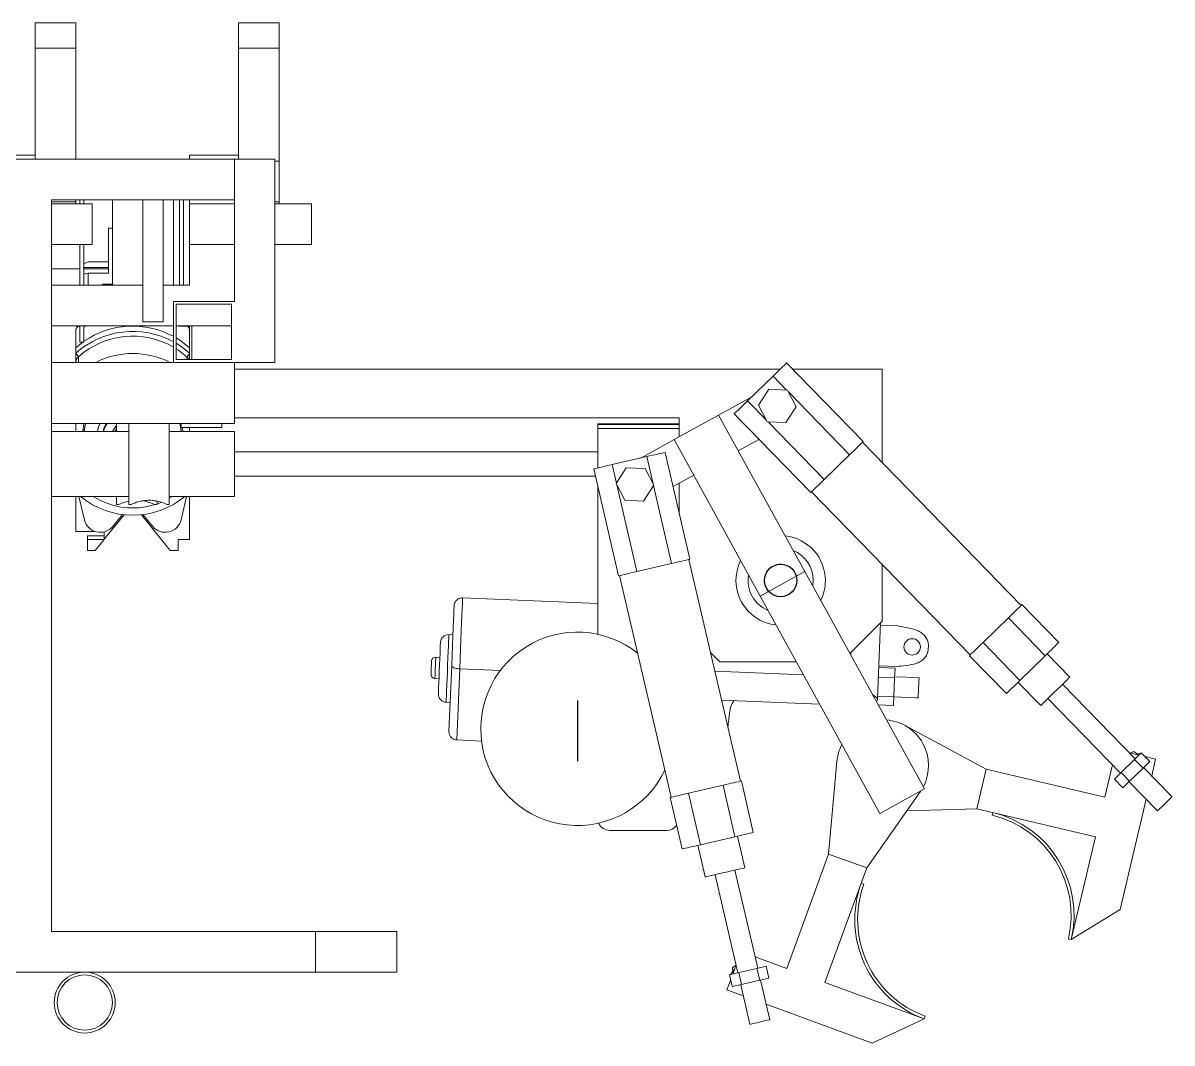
# Model space of a CAD drawing. Header units: millimetres. Extents: x 0 to 1189, y 0 to 841.
# Drawn here: x 569.3 to 625.8, y 192.2 to 242.4 of the extents above; entities that cross this region are included whole.
import ezdxf

# ---------------------------------------------------------------- set-up
doc = ezdxf.new("R2010")
doc.units = ezdxf.units.MM
doc.linetypes.add('CENTERX2', pattern=[20.32, 12.7, -2.54, 2.54, -2.54])

msp = doc.modelspace()

# ---------------------------------------------------------------- linework, layer by layer
at = {"color": 7, "linetype": 'Continuous', "lineweight": 15}
for p, q in [((571.856, 242.382), (569.856, 242.382)), ((581.856, 242.382), (579.856, 242.382)), ((571.856, 241.15), (569.856, 241.15)), ((569.856, 241.15), (569.856, 235.882)), ((571.856, 241.15), (571.856, 235.682)), ((581.856, 241.15), (579.856, 241.15)), ((579.856, 241.15), (579.856, 235.882)), ((581.856, 241.15), (581.856, 235.582)), ((569.856, 235.882), (567.456, 235.882)), ((569.856, 235.682), (569.856, 235.882)), ((579.856, 235.882), (577.456, 235.882)), ((577.456, 235.882), (577.456, 235.682)), ((579.856, 235.682), (579.856, 235.882)), ((545.656, 235.682), (579.656, 235.682)), ((579.656, 233.682), (579.656, 235.682)), ((579.656, 235.682), (581.656, 235.682)), ((581.656, 235.682), (581.656, 225.682)), ((581.856, 235.582), (581.656, 235.582)), ((581.856, 235.582), (581.856, 233.582)), ((570.656, 233.682), (579.656, 233.682)), ((570.656, 197.682), (570.656, 233.682)), ((571.856, 233.582), (570.656, 233.582)), ((571.856, 233.682), (571.856, 233.582)), ((571.856, 233.582), (571.856, 233.482)), ((572.056, 233.482), (572.056, 233.682)), ((572.256, 233.482), (572.256, 233.682)), ((573.656, 233.682), (573.656, 229.482)), ((575.156, 233.682), (575.156, 227.682)), ((576.156, 227.682), (576.156, 233.682)), ((576.656, 233.682), (576.656, 229.482)), ((576.956, 233.682), (576.956, 229.482)), ((577.456, 233.682), (577.456, 233.482)), ((579.656, 233.682), (579.656, 228.682)), ((581.856, 233.582), (581.656, 233.582)), ((581.856, 233.582), (581.856, 233.482)), ((572.656, 233.482), (570.656, 233.482)), ((572.656, 233.482), (572.656, 231.482)), ((577.456, 233.482), (579.656, 233.482)), ((577.456, 233.482), (577.456, 231.482)), ((583.456, 233.482), (581.656, 233.482)), ((583.456, 233.482), (583.456, 231.482)), ((573.656, 232.282), (573.456, 232.282)), ((573.456, 230.071), (573.456, 232.282)), ((572.656, 231.482), (570.656, 231.482)), ((572.056, 229.482), (572.056, 231.482)), ((572.256, 229.482), (572.256, 231.482)), ((579.656, 231.482), (577.456, 231.482)), ((577.456, 229.482), (577.456, 231.482)), ((583.456, 231.482), (581.656, 231.482)), ((572.056, 230.286), (570.656, 230.286)), ((572.456, 230.626), (572.256, 230.537)), ((573.456, 230.358), (572.256, 230.358)), ((573.456, 230.286), (572.256, 230.286)), ((573.456, 230.626), (572.456, 230.626)), ((572.256, 230.018), (572.456, 230.071)), ((573.456, 230.071), (572.456, 230.071)), ((572.456, 230.071), (572.456, 229.482)), ((575.156, 229.482), (570.656, 229.482)), ((573.149, 229.482), (573.171, 229.534)), ((573.171, 229.534), (573.171, 229.482)), ((573.171, 229.534), (573.656, 229.534)), ((577.456, 229.482), (576.156, 229.482)), ((576.656, 225.682), (576.656, 228.682)), ((576.656, 228.682), (579.656, 228.682)), ((576.796, 228.542), (579.516, 228.542)), ((576.796, 225.822), (576.796, 228.542)), ((579.516, 228.542), (579.516, 225.822)), ((576.656, 227.482), (570.656, 227.482)), ((571.856, 227.269), (571.856, 227.288)), ((571.856, 227.288), (571.856, 226.615)), ((572.056, 226.682), (572.056, 227.482)), ((572.256, 227.482), (572.256, 226.682)), ((572.326, 227.468), (572.256, 227.468)), ((576.156, 227.682), (575.156, 227.682)), ((579.516, 227.482), (576.796, 227.482)), ((576.985, 227.468), (577.255, 227.468)), ((577.455, 227.288), (577.455, 227.269)), ((577.456, 226.404), (577.455, 227.288)), ((577.456, 227.482), (577.456, 226.173)), ((577.556, 227.482), (577.556, 225.822)), ((571.856, 226.404), (571.856, 227.269)), ((571.856, 226.73), (571.856, 226.73)), ((571.856, 226.615), (571.856, 226.73)), ((577.456, 226.404), (577.455, 227.269)), ((571.856, 226.404), (572.205, 226.682)), ((571.856, 226.404), (571.856, 226.615)), ((571.856, 226.175), (571.856, 226.615)), ((571.856, 226.615), (571.856, 226.615)), ((571.856, 226.14), (571.856, 226.403)), ((572.256, 226.682), (572.056, 226.682)), ((577.456, 226.14), (577.456, 226.403)), ((576.656, 225.682), (570.656, 225.682)), ((576.656, 225.682), (581.656, 225.682)), ((579.516, 225.822), (576.796, 225.822)), ((579.656, 225.682), (579.656, 222.682)), ((610.594, 221.784), (606.827, 225.653)), ((579.656, 225.351), (606.516, 225.351)), ((607.121, 225.351), (611.537, 225.351)), ((611.537, 220.744), (611.537, 225.351)), ((604.913, 223.79), (606.162, 225.006)), ((606.832, 224.318), (606.162, 225.006)), ((605.113, 223.985), (603.483, 223.087)), ((605.949, 224.358), (605.451, 223.58)), ((606.872, 224.316), (605.949, 224.358)), ((607.297, 223.496), (606.872, 224.316)), ((609.929, 221.137), (606.916, 224.231)), ((605.832, 222.845), (604.913, 223.79)), ((605.451, 223.58), (605.876, 222.76)), ((606.799, 222.718), (607.297, 223.496)), ((579.656, 222.951), (601.537, 222.951)), ((603.483, 223.087), (601.293, 221.881)), ((601.537, 222.629), (601.537, 222.951)), ((607.724, 215.388), (603.483, 223.087)), ((608.015, 219.273), (604.247, 223.142)), ((605.876, 222.76), (606.799, 222.718)), ((579.656, 222.682), (570.656, 222.682)), ((574.456, 222.282), (570.656, 222.282)), ((571.856, 222.282), (571.856, 222.682)), ((571.856, 222.282), (571.856, 222.682)), ((571.856, 222.282), (571.856, 222.682)), ((573.856, 222.682), (573.856, 222.282)), ((574.456, 222.682), (574.456, 220.682)), ((576.456, 222.682), (576.456, 220.682)), ((579.656, 222.282), (576.456, 222.282)), ((577.041, 222.282), (576.973, 222.682)), ((577.033, 222.482), (577.033, 222.682)), ((579.033, 222.482), (577.033, 222.482)), ((577.456, 222.482), (577.456, 222.282)), ((577.456, 222.282), (577.456, 222.482)), ((577.456, 222.282), (577.456, 222.482)), ((579.033, 222.482), (579.033, 222.682)), ((579.656, 222.282), (579.656, 220.682)), ((597.537, 222.651), (598.537, 222.651)), ((597.537, 222.629), (597.537, 222.651)), ((597.537, 222.629), (601.537, 222.629)), ((597.537, 222.429), (597.537, 222.629)), ((597.537, 222.429), (601.537, 222.429)), ((597.537, 220.485), (597.537, 222.429)), ((598.537, 222.651), (601.537, 222.651)), ((601.537, 222.429), (601.537, 222.629)), ((601.537, 222.015), (601.537, 222.429)), ((608.68, 219.921), (605.917, 222.758)), ((601.293, 221.881), (599.65, 220.976)), ((605.534, 214.182), (601.293, 221.881)), ((605.462, 221.894), (604.448, 221.335)), ((618.371, 213.725), (610.558, 221.75)), ((597.537, 221.282), (579.656, 221.282)), ((602.07, 215.994), (600.849, 221.254)), ((608.68, 219.921), (609.929, 221.137)), ((574.456, 220.682), (574.456, 218.682)), ((576.456, 220.682), (576.456, 218.682)), ((579.656, 220.682), (579.656, 219.082)), ((598.246, 220.65), (599.945, 221.045)), ((598.457, 219.741), (598.246, 220.65)), ((598.942, 220.499), (598.444, 219.721)), ((599.865, 220.457), (598.942, 220.499)), ((600.257, 219.699), (599.945, 221.045)), ((579.656, 220.082), (597.425, 220.082)), ((598.564, 215.18), (597.342, 220.44)), ((600.29, 219.636), (599.865, 220.457)), ((602.258, 220.129), (601.24, 219.569)), ((597.537, 212.301), (597.537, 219.6)), ((598.444, 219.721), (598.869, 218.9)), ((599.468, 215.39), (598.477, 219.657)), ((599.792, 218.858), (600.29, 219.636)), ((601.166, 215.784), (600.276, 219.616)), ((601.537, 218.29), (601.537, 219.732)), ((570.656, 219.082), (574.456, 219.082)), ((571.856, 217.362), (571.856, 219.082)), ((572.276, 217.934), (572.004, 219.082)), ((573.856, 219.082), (573.856, 218.682)), ((575.856, 218.835), (575.856, 218.682)), ((576.456, 219.082), (579.656, 219.082)), ((577.035, 217.934), (577.308, 219.082)), ((577.456, 219.082), (577.456, 216.968)), ((598.869, 218.9), (599.792, 218.858)), ((608.05, 219.308), (615.864, 211.283)), ((573.856, 218.682), (573.956, 218.682)), ((574.456, 218.682), (574.567, 218.682)), ((575.744, 218.682), (575.856, 218.682)), ((576.356, 218.682), (576.456, 218.682)), ((574.228, 218.181), (573.256, 216.979)), ((573.674, 217.608), (574.154, 218.19)), ((576.502, 216.427), (575.084, 218.181)), ((575.638, 217.608), (575.157, 218.19)), ((571.856, 217.362), (572.791, 217.362)), ((572.423, 217.146), (572.423, 216.968)), ((573.247, 217.146), (572.423, 217.146)), ((573.247, 217.146), (573.247, 216.968)), ((573.256, 216.979), (573.256, 217.343)), ((572.423, 216.968), (573.247, 216.968)), ((572.423, 216.427), (572.423, 216.968)), ((573.247, 216.968), (572.81, 216.427)), ((577.456, 216.968), (576.888, 216.968)), ((576.888, 216.968), (576.888, 216.427)), ((572.81, 216.427), (572.423, 216.427)), ((576.888, 216.427), (576.502, 216.427)), ((604.555, 205.073), (602.022, 215.983)), ((599.468, 215.39), (601.166, 215.784)), ((611.537, 212.951), (611.537, 215.727)), ((598.612, 215.191), (601.146, 204.282)), ((605.534, 214.182), (607.724, 215.388)), ((613.614, 204.693), (607.724, 215.388)), ((608.137, 214.951), (608.114, 214.679)), ((605.836, 214.565), (605.948, 214.41)), ((590.889, 214.095), (597.537, 213.821)), ((611.424, 203.487), (605.534, 214.182)), ((620.221, 211.897), (618.407, 213.76)), ((609.943, 211.358), (611.537, 212.951)), ((611.456, 212.87), (611.302, 209.15)), ((612.31, 212.711), (611.45, 212.747)), ((616.493, 211.896), (617.742, 213.112)), ((619.556, 211.25), (617.742, 213.112)), ((590.413, 212.279), (590.213, 212.287)), ((613.811, 211.746), (613.803, 211.551)), ((618.307, 210.033), (616.493, 211.896)), ((589.767, 211.163), (589.567, 211.172)), ((603.085, 211.403), (603.537, 210.951)), ((603.537, 210.951), (607.313, 210.951)), ((617.642, 209.386), (615.828, 211.249)), ((618.307, 210.033), (619.556, 211.25)), ((620.764, 210.193), (619.648, 211.339)), ((590.217, 207.521), (590.351, 210.776)), ((590.744, 210.598), (590.6, 207.101)), ((590.744, 210.598), (592.741, 210.516)), ((612.164, 210.639), (611.365, 210.672)), ((612.228, 210.713), (611.368, 210.749)), ((612.164, 210.639), (612.144, 210.152)), ((589.524, 210.124), (589.724, 210.115)), ((612.144, 210.152), (611.345, 210.185)), ((612.144, 210.152), (612.106, 209.23)), ((613.246, 210.171), (612.147, 210.216)), ((613.346, 210.166), (613.246, 210.17)), ((618.215, 209.944), (619.331, 208.797)), ((623.98, 206.173), (620.406, 209.844)), ((612.106, 209.23), (611.307, 209.263)), ((612.106, 209.23), (612.088, 208.794)), ((612.106, 209.217), (613.205, 209.171)), ((590.076, 208.959), (590.276, 208.95)), ((608.461, 208.867), (603.628, 209.066)), ((612.088, 208.794), (611.338, 208.825)), ((613.205, 209.172), (613.305, 209.168)), ((619.689, 209.146), (623.263, 205.476)), ((612.625, 207.83), (616.65, 205.664)), ((590.6, 207.101), (591.819, 207.051)), ((624.164, 206.353), (623.697, 206.463)), ((623.742, 206.452), (623.907, 206.53)), ((623.907, 206.53), (624.162, 206.353)), ((623.952, 206.147), (624.283, 206.469)), ((624.247, 206.434), (624.061, 206.423)), ((624.283, 206.469), (624.702, 206.039)), ((609.305, 206.043), (608.897, 201.489)), ((622.489, 204.283), (622.868, 205.882)), ((623.291, 205.502), (623.952, 206.147)), ((623.952, 206.147), (624.371, 205.717)), ((624.371, 205.717), (624.702, 206.039)), ((624.988, 206.158), (624.466, 206.281)), ((624.794, 205.337), (624.988, 206.158)), ((616.65, 205.664), (616.19, 203.717)), ((616.65, 205.664), (622.489, 204.283)), ((622.96, 205.18), (623.291, 205.502)), ((623.291, 205.502), (623.709, 205.072)), ((623.709, 205.072), (624.371, 205.717)), ((625.794, 204.31), (624.398, 205.743)), ((602.001, 204.48), (603.7, 204.875)), ((604.288, 202.342), (603.7, 204.875)), ((605.192, 202.552), (604.604, 205.085)), ((611.424, 203.487), (613.614, 204.693)), ((622.96, 205.18), (623.378, 204.75)), ((623.378, 204.75), (623.709, 205.072)), ((623.682, 205.046), (625.077, 203.613)), ((601.685, 201.738), (601.097, 204.27)), ((602.589, 201.948), (602.001, 204.48)), ((610.776, 200.802), (613.403, 204.544)), ((613.403, 204.544), (613.439, 204.596)), ((623.239, 198.762), (624.521, 204.184)), ((616.19, 203.717), (612.752, 203.617)), ((622.029, 202.336), (616.19, 203.717)), ((616.936, 203.397), (616.969, 203.533)), ((598.137, 202.651), (600.937, 202.651)), ((602.464, 201.919), (602.826, 200.36)), ((602.589, 201.948), (604.288, 202.342)), ((604.775, 200.813), (604.413, 202.371)), ((620.832, 197.276), (622.029, 202.336)), ((608.897, 201.489), (606.836, 195.855)), ((608.897, 201.489), (610.776, 200.802)), ((608.714, 195.168), (610.776, 200.802)), ((603.313, 200.473), (604.435, 195.644)), ((605.409, 195.871), (604.288, 200.7)), ((610.632, 200.003), (610.501, 200.051)), ((620.832, 197.276), (623.239, 198.762)), ((583.656, 197.682), (570.656, 197.682)), ((583.656, 197.682), (583.656, 195.682)), ((587.656, 197.682), (583.656, 197.682)), ((587.656, 197.682), (587.656, 195.682)), ((620.832, 197.276), (620.696, 197.308)), ((606.836, 195.855), (605.28, 196.424)), ((583.656, 195.682), (541.656, 195.682)), ((587.656, 195.682), (583.656, 195.682)), ((604.472, 195.653), (604.022, 195.549)), ((604.071, 195.56), (604.277, 195.844)), ((604.333, 195.998), (604.174, 195.899)), ((604.174, 195.899), (604.181, 195.712)), ((604.182, 195.586), (604.345, 196.031)), ((605.372, 195.862), (604.472, 195.653)), ((604.608, 195.069), (604.472, 195.653)), ((605.822, 195.967), (605.372, 195.862)), ((605.508, 195.278), (605.372, 195.862)), ((605.957, 195.382), (605.822, 195.967)), ((603.895, 194.801), (604.079, 195.304)), ((604.158, 194.964), (604.022, 195.549)), ((604.608, 195.069), (604.158, 194.964)), ((604.571, 195.06), (605.023, 193.112)), ((605.508, 195.278), (604.608, 195.069)), ((605.957, 195.382), (605.508, 195.278)), ((605.997, 193.338), (605.545, 195.286)), ((613.598, 193.381), (608.714, 195.168)), ((604.699, 194.507), (603.895, 194.801)), ((611.032, 192.19), (605.821, 194.096)), ((613.598, 193.381), (611.032, 192.19)), ((613.598, 193.381), (613.646, 193.512)), ((605.974, 193.333), (605.997, 193.338))]:
    msp.add_line(p, q, dxfattribs=at)
at = {"color": 8, "linetype": 'Continuous', "lineweight": 15}
for p, q in [((577.156, 229.482), (577.156, 233.682)), ((572.326, 227.468), (572.326, 227.482)), ((576.985, 227.482), (576.985, 227.468)), ((577.255, 227.468), (577.255, 227.482)), ((571.989, 225.958), (571.989, 225.682)), ((577.322, 225.822), (577.322, 225.958)), ((572.207, 222.282), (572.245, 222.682)), ((573.77, 222.282), (573.856, 222.418)), ((577.098, 222.482), (577.126, 222.282)), ((576.456, 218.997), (576.598, 219.082)), ((575.856, 218.722), (576.047, 218.795)), ((609.989, 211.276), (609.994, 211.408)), ((603.299, 210.481), (607.672, 210.3))]:
    msp.add_line(p, q, dxfattribs=at)
at = {"color": 7, "linetype": 'CENTERX2'}
msp.add_line((596.537, 209.051), (596.537, 206.051), dxfattribs=at)
at = {"color": 7, "linetype": 'Continuous', "lineweight": 15, "flags": 128}
for points in [[(576.796, 226.884), (577.017, 226.745), (577.456, 226.404)], [(571.856, 226.403), (571.856, 226.403), (571.856, 226.403), (571.856, 226.403), (571.856, 226.403), (571.856, 226.403), (571.856, 226.403), (571.856, 226.403), (571.856, 226.404)], [(576.796, 226.621), (577.017, 226.482), (577.456, 226.14)], [(576.796, 226.354), (576.905, 226.283), (577.322, 225.958)], [(577.456, 226.404), (577.456, 226.403), (577.456, 226.403), (577.456, 226.403), (577.456, 226.403), (577.456, 226.403), (577.456, 226.403), (577.456, 226.403), (577.456, 226.403)], [(606.827, 225.653), (606.77, 225.598), (606.705, 225.535), (606.631, 225.463), (606.55, 225.384), (606.462, 225.298), (606.368, 225.206), (606.267, 225.109), (606.162, 225.006)], [(604.913, 223.79), (604.807, 223.687), (604.707, 223.589), (604.612, 223.497), (604.524, 223.411), (604.443, 223.332), (604.369, 223.261), (604.304, 223.197), (604.247, 223.142)], [(572.264, 222.282), (572.292, 222.493), (572.334, 222.682)], [(573.349, 222.682), (573.234, 222.426), (573.194, 222.282)], [(576.978, 222.682), (577.019, 222.493), (577.047, 222.282)], [(610.594, 221.784), (610.537, 221.729), (610.472, 221.666), (610.399, 221.594), (610.317, 221.515), (610.229, 221.43), (610.135, 221.337), (610.034, 221.24), (609.929, 221.137)], [(600.849, 221.254), (600.772, 221.237), (600.683, 221.216), (600.583, 221.193), (600.473, 221.167), (600.353, 221.139), (600.224, 221.11), (600.088, 221.078), (599.945, 221.045)], [(598.246, 220.65), (598.103, 220.617), (597.966, 220.585), (597.838, 220.555), (597.718, 220.527), (597.608, 220.502), (597.508, 220.479), (597.419, 220.458), (597.342, 220.44)], [(608.68, 219.921), (608.574, 219.818), (608.474, 219.72), (608.379, 219.628), (608.291, 219.542), (608.21, 219.463), (608.136, 219.392), (608.071, 219.328), (608.015, 219.273)], [(602.07, 215.994), (601.993, 215.977), (601.904, 215.956), (601.805, 215.933), (601.694, 215.907), (601.575, 215.879), (601.446, 215.849), (601.31, 215.818), (601.166, 215.784)], [(599.468, 215.39), (599.324, 215.357), (599.188, 215.325), (599.059, 215.295), (598.939, 215.267), (598.829, 215.242), (598.729, 215.219), (598.641, 215.198), (598.564, 215.18)], [(590.889, 214.095), (590.887, 214.06), (590.883, 213.954), (590.876, 213.779), (590.866, 213.54), (590.853, 213.241), (590.839, 212.888), (590.822, 212.489), (590.804, 212.051), (590.785, 211.583), (590.765, 211.096), (590.744, 210.598)], [(618.407, 213.76), (618.35, 213.705), (618.285, 213.641), (618.212, 213.57), (618.131, 213.491), (618.043, 213.405), (617.948, 213.313), (617.848, 213.215), (617.742, 213.112)], [(590.351, 210.776), (590.372, 211.276), (590.392, 211.758), (590.41, 212.21), (590.427, 212.619), (590.442, 212.976), (590.454, 213.27), (590.463, 213.493), (590.469, 213.641), (590.472, 213.708)], [(589.693, 209.375), (589.695, 209.412), (589.699, 209.52), (589.706, 209.693), (589.716, 209.921), (589.727, 210.191), (589.739, 210.487), (589.751, 210.792), (589.764, 211.088), (589.775, 211.358), (589.784, 211.586), (589.791, 211.759), (589.796, 211.867), (589.797, 211.904), (589.797, 211.904)], [(616.493, 211.896), (616.387, 211.793), (616.287, 211.696), (616.192, 211.603), (616.104, 211.518), (616.023, 211.439), (615.95, 211.367), (615.884, 211.304), (615.828, 211.249)], [(620.221, 211.897), (620.164, 211.842), (620.099, 211.778), (620.026, 211.707), (619.945, 211.628), (619.856, 211.542), (619.762, 211.45), (619.661, 211.352), (619.556, 211.25)], [(589.332, 210.332), (589.333, 210.356), (589.336, 210.427), (589.34, 210.532), (589.346, 210.656), (589.351, 210.78), (589.355, 210.885), (589.358, 210.955), (589.359, 210.98), (589.359, 210.98)], [(613.346, 210.166), (613.344, 210.121), (613.339, 210.011), (613.333, 209.852), (613.325, 209.667), (613.318, 209.482), (613.311, 209.323), (613.306, 209.213), (613.305, 209.168)], [(618.307, 210.033), (618.201, 209.93), (618.101, 209.833), (618.006, 209.741), (617.918, 209.655), (617.837, 209.576), (617.764, 209.504), (617.698, 209.441), (617.642, 209.386)], [(620.764, 210.193), (620.762, 210.191), (620.723, 210.152), (620.633, 210.065), (620.5, 209.935), (620.333, 209.773), (620.145, 209.59), (619.95, 209.4), (619.762, 209.217), (619.595, 209.055), (619.462, 208.925), (619.372, 208.838), (619.333, 208.799), (619.331, 208.797)], [(604.604, 205.085), (604.527, 205.067), (604.438, 205.046), (604.338, 205.023), (604.228, 204.997), (604.108, 204.97), (603.98, 204.94), (603.843, 204.908), (603.7, 204.875)], [(602.001, 204.48), (601.858, 204.447), (601.721, 204.415), (601.593, 204.386), (601.473, 204.358), (601.363, 204.332), (601.263, 204.309), (601.174, 204.288), (601.097, 204.27)], [(625.077, 203.613), (625.093, 203.628), (625.16, 203.694), (625.269, 203.799), (625.403, 203.93), (625.542, 204.065), (625.665, 204.185), (625.752, 204.27), (625.792, 204.309), (625.794, 204.31)], [(605.192, 202.552), (605.115, 202.534), (605.026, 202.514), (604.926, 202.49), (604.816, 202.465), (604.696, 202.437), (604.568, 202.407), (604.431, 202.375), (604.288, 202.342)], [(602.589, 201.948), (602.446, 201.914), (602.309, 201.883), (602.181, 201.853), (602.061, 201.825), (601.951, 201.799), (601.851, 201.776), (601.762, 201.756), (601.685, 201.738)], [(604.775, 200.813), (604.772, 200.812), (604.718, 200.8), (604.596, 200.771), (604.415, 200.729), (604.189, 200.677), (603.933, 200.617), (603.668, 200.556), (603.412, 200.496), (603.186, 200.444), (603.005, 200.402), (602.883, 200.373), (602.829, 200.361), (602.826, 200.36)], [(605.023, 193.112), (605.025, 193.112), (605.076, 193.124), (605.194, 193.152), (605.36, 193.19), (605.549, 193.234), (605.732, 193.277), (605.881, 193.311), (605.974, 193.333)]]:
    msp.add_lwpolyline(points, dxfattribs=at)
at = {"color": 8, "linetype": 'Continuous', "lineweight": 15, "flags": 128}
for points in [[(573.856, 222.573), (573.703, 222.369), (573.658, 222.282)], [(590.213, 212.287), (590.212, 212.251), (590.208, 212.143), (590.2, 211.969), (590.191, 211.736), (590.179, 211.455), (590.166, 211.137), (590.152, 210.797), (590.138, 210.449), (590.124, 210.109), (590.111, 209.791), (590.099, 209.509), (590.089, 209.277), (590.082, 209.103), (590.078, 208.995), (590.076, 208.959)], [(589.567, 211.172), (589.567, 211.163), (589.564, 211.093), (589.558, 210.963), (589.551, 210.791), (589.543, 210.599), (589.536, 210.414), (589.529, 210.26), (589.525, 210.159), (589.524, 210.124)], [(611.052, 209.344), (611.073, 209.328), (611.199, 209.23), (611.276, 209.17), (611.302, 209.15)]]:
    msp.add_lwpolyline(points, dxfattribs=at)
at = {"color": 7, "linetype": 'Continuous'}
msp.add_circle((606.537, 214.951), 0.8, dxfattribs=at)
at = {"color": 7, "linetype": 'Continuous', "lineweight": 15}
for centre, radius in [((613.008, 211.682), 0.404), ((572.295, 194.182), 1.5), ((572.295, 194.182), 1.36)]:
    msp.add_circle(centre, radius, dxfattribs=at)
for centre, radius, start, end in [((572.055, 227.288), 0.199, 102.5526, 179.8747), ((572.055, 227.268), 0.2, 89.8596, 179.8537), ((574.656, 223.251), 4.217, 61.6867, 124.6948), ((572.326, 227.668), 0.201, 269.9985, 292.2402), ((576.985, 227.668), 0.201, 247.7598, 270.0015), ((577.256, 227.268), 0.2, 0.1454, 90.1413), ((577.256, 227.288), 0.199, 0.0912, 77.4816), ((574.656, 222.989), 4.216, 61.6819, 131.6263), ((574.656, 222.957), 4.015, 60.1258, 131.6267), ((572.632, 226.567), 0.885, 208.7889, 223.4631), ((572.253, 225.661), 0.397, 131.6317, 176.8663), ((574.656, 222.102), 4.017, 63.0418, 116.9582), ((576.68, 226.567), 0.885, 316.5341, 331.2139), ((577.058, 225.66), 0.398, 24.0487, 48.3429), ((574.645, 221.86), 1.489, 146.4773, 163.5198), ((574.656, 222.172), 4.014, 230.3287, 309.6713), ((573.056, 218.119), 0.801, 193.306, 320.4368), ((576.255, 218.119), 0.801, 219.5632, 346.694), ((606.537, 214.951), 2.2, 0, 84.2215), ((606.537, 214.951), 1.6, 0, 67.4699), ((606.537, 214.951), 2.2, 153.4686, 264.2215), ((606.537, 214.951), 0.8, 15.0999, 208.8451), ((606.537, 214.951), 1.6, 170.2202, 247.4699), ((606.537, 214.951), 2.2, 333.4686, 0), ((590.197, 211.887), 0.4, 87.6385, 177.6385), ((596.537, 207.651), 4.756, 51.4781, 334.6696), ((589.559, 210.972), 0.2, 87.6385, 177.6385), ((589.532, 210.323), 0.2, 177.6385, 267.6385), ((613.25, 210.17), 0.00413, 172.7221, 182.3416), ((590.093, 209.358), 0.4, 177.6385, 267.6385), ((610.902, 209.166), 0.4, 331.7158, 357.6385), ((613.197, 209.172), 0.0077, 354.9575, 0.1063), ((611.555, 205.841), 2.259, 332.4494, 85.2407), ((611.555, 205.841), 2.259, 152.4494, 174.8858), ((598.137, 203.251), 0.6, 203.4479, 270), ((615.772, 198.473), 5.06, 346.6917, 76.6917), ((615.772, 198.473), 5.2, 346.6917, 76.6917), ((600.937, 203.251), 0.6, 270, 323.1633), ((615.384, 198.264), 5.2, 159.9043, 249.9043), ((615.384, 198.264), 5.06, 159.9043, 249.9043)]:
    msp.add_arc(centre, radius, start, end, dxfattribs=at)
at = {"color": 8, "linetype": 'Continuous', "lineweight": 15}
for centre, radius, start, end in [((574.641, 221.985), 1.743, 156.4251, 170.1877), ((574.656, 222.132), 3.615, 237.5097, 287.7035)]:
    msp.add_arc(centre, radius, start, end, dxfattribs=at)
at = {"color": 7, "linetype": 'Continuous', "lineweight": 15}
for points, knots in [([(569.856, 242.382), (569.856, 242.349), (569.856, 242.287), (569.856, 242), (569.856, 241.618), (569.856, 241.305), (569.856, 241.15)], [0, 0, 0, 0, 0.3224228, 0.6020333, 0.8032842, 1, 1, 1, 1]), ([(571.856, 242.382), (571.856, 242.349), (571.856, 242.287), (571.856, 242), (571.856, 241.618), (571.856, 241.305), (571.856, 241.15)], [0, 0, 0, 0, 0.3224228, 0.6020333, 0.8032842, 1, 1, 1, 1]), ([(579.856, 242.382), (579.856, 242.349), (579.856, 242.287), (579.856, 242), (579.856, 241.618), (579.856, 241.305), (579.856, 241.15)], [0, 0, 0, 0, 0.3224228, 0.6020333, 0.8032842, 1, 1, 1, 1]), ([(581.856, 242.382), (581.856, 242.349), (581.856, 242.287), (581.856, 242), (581.856, 241.618), (581.856, 241.305), (581.856, 241.15)], [0, 0, 0, 0, 0.3224228, 0.6020333, 0.8032842, 1, 1, 1, 1]), ([(571.856, 225.661), (571.856, 225.729), (571.856, 225.841), (571.856, 225.987), (571.856, 226.083), (571.856, 226.13), (571.856, 226.138), (571.856, 226.14)], [0, 0, 0, 0, 0.320822, 0.527304, 0.734742, 0.922544, 1, 1, 1, 1]), ([(577.456, 226.14), (577.456, 226.133), (577.456, 226.119), (577.456, 226.053), (577.456, 225.962), (577.456, 225.88), (577.456, 225.831), (577.456, 225.822)], [0, 0, 0, 0, 0.225859, 0.451257, 0.685437, 0.944548, 1, 1, 1, 1]), ([(572.336, 222.682), (572.308, 222.58), (572.272, 222.448), (572.27, 222.313), (572.27, 222.282)], [0, 0, 0, 0, 0.778786, 1, 1, 1, 1]), ([(573.956, 218.682), (573.965, 218.687), (573.982, 218.695), (574.123, 218.753), (574.289, 218.816), (574.428, 218.842), (574.475, 218.851)], [0, 0, 0, 0, 0.279021, 0.557492, 0.850447, 1, 1, 1, 1]), ([(574.567, 218.688), (574.564, 218.686), (574.554, 218.682), (574.63, 218.716), (574.785, 218.778), (575.024, 218.851), (575.316, 218.9), (575.616, 218.897), (575.884, 218.851), (576.116, 218.782), (576.288, 218.713), (576.352, 218.684), (576.355, 218.683), (576.356, 218.682)], [0, 0, 0, 0, 0.039082, 0.136098, 0.236192, 0.344539, 0.455523, 0.5569, 0.651967, 0.753237, 0.863656, 0.972765, 1, 1, 1, 1]), ([(575.17, 218.868), (575.176, 218.867), (575.272, 218.857), (575.438, 218.804), (575.635, 218.737), (575.747, 218.686), (575.745, 218.687), (575.744, 218.688)], [0, 0, 0, 0, 0.015071, 0.268502, 0.547294, 0.834437, 1, 1, 1, 1]), ([(590.889, 214.095), (590.846, 214.093), (590.761, 214.089), (590.645, 214.032), (590.551, 213.945), (590.49, 213.833), (590.474, 213.749), (590.472, 213.708), (590.472, 213.708)], [0, 0, 0, 0, 0.193693, 0.387177, 0.586575, 0.800445, 0.996827, 1, 1, 1, 1]), ([(612.31, 212.711), (612.47, 212.68), (612.804, 212.613), (613.223, 212.519), (613.528, 212.342), (613.688, 212.159), (613.787, 211.954), (613.803, 211.815), (613.811, 211.746)], [0, 0, 0, 0, 0.251517, 0.524515, 0.655828, 0.786322, 0.893353, 1, 1, 1, 1]), ([(612.228, 210.713), (612.39, 210.732), (612.728, 210.77), (613.154, 210.83), (613.472, 210.981), (613.647, 211.15), (613.762, 211.346), (613.79, 211.483), (613.803, 211.551)], [0, 0, 0, 0, 0.2515174, 0.524516, 0.6558276, 0.7863216, 0.8933514, 1, 1, 1, 1]), ([(590.744, 210.598), (590.702, 210.602), (590.617, 210.608), (590.505, 210.638), (590.416, 210.679), (590.362, 210.727), (590.351, 210.76), (590.351, 210.776), (590.351, 210.776)], [0, 0, 0, 0, 0.1936961, 0.3871775, 0.5865768, 0.8004441, 0.9968258, 1, 1, 1, 1]), ([(603.942, 207.714), (603.953, 207.839), (603.974, 208.075), (604.031, 208.417), (604.052, 208.759), (604.179, 208.947), (604.243, 209.041)], [0, 0, 0, 0, 0.272446, 0.515128, 0.757443, 1, 1, 1, 1]), ([(590.217, 207.521), (590.217, 207.521), (590.215, 207.48), (590.225, 207.396), (590.276, 207.279), (590.363, 207.184), (590.474, 207.118), (590.558, 207.107), (590.6, 207.101)], [0, 0, 0, 0, 0.003176, 0.199559, 0.413423, 0.61282, 0.806305, 1, 1, 1, 1])]:
    msp.add_open_spline(points, degree=3, knots=knots, dxfattribs=at)

doc.saveas('drawing.dxf')
